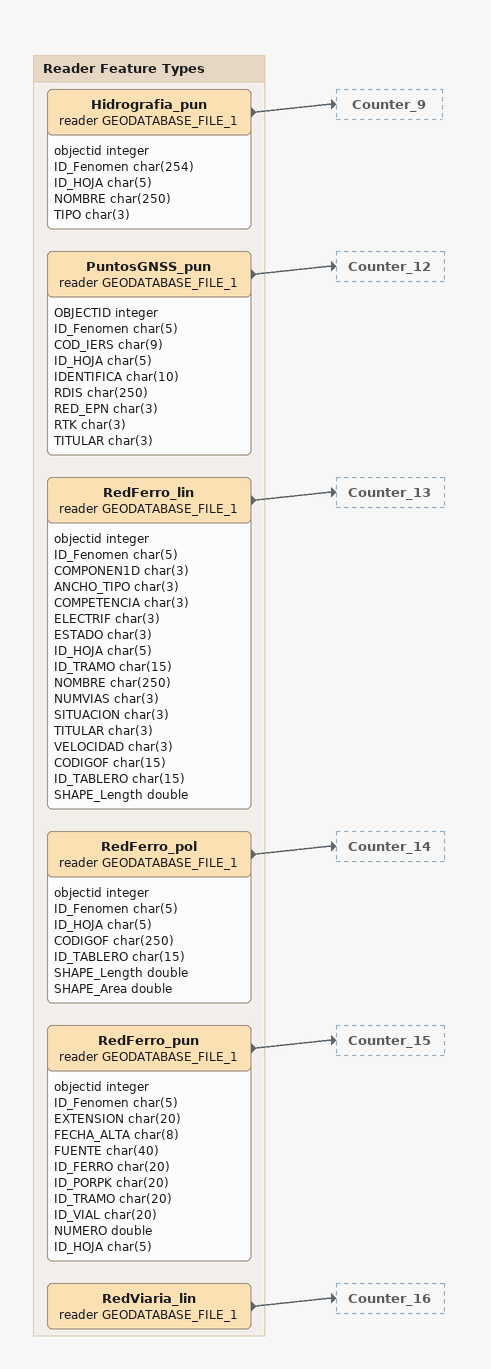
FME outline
Bookmark: Reader Feature Types
Hidrografia_pun (reader GEODATABASE_FILE_1)
    attributes: objectid integer, ID_Fenomen char(254), ID_HOJA char(5), NOMBRE char(250), TIPO char(3)
    -> Counter_9
PuntosGNSS_pun (reader GEODATABASE_FILE_1)
    attributes: OBJECTID integer, ID_Fenomen char(5), COD_IERS char(9), ID_HOJA char(5), IDENTIFICA char(10), RDIS char(250), RED_EPN char(3), RTK char(3), TITULAR char(3)
    -> Counter_12
RedFerro_lin (reader GEODATABASE_FILE_1)
    attributes: objectid integer, ID_Fenomen char(5), COMPONEN1D char(3), ANCHO_TIPO char(3), COMPETENCIA char(3), ELECTRIF char(3), ESTADO char(3), ID_HOJA char(5), ID_TRAMO char(15), NOMBRE char(250), NUMVIAS char(3), SITUACION char(3), TITULAR char(3), VELOCIDAD char(3), CODIGOF char(15), ID_TABLERO char(15), SHAPE_Length double
    -> Counter_13
RedFerro_pol (reader GEODATABASE_FILE_1)
    attributes: objectid integer, ID_Fenomen char(5), ID_HOJA char(5), CODIGOF char(250), ID_TABLERO char(15), SHAPE_Length double, SHAPE_Area double
    -> Counter_14
RedFerro_pun (reader GEODATABASE_FILE_1)
    attributes: objectid integer, ID_Fenomen char(5), EXTENSION char(20), FECHA_ALTA char(8), FUENTE char(40), ID_FERRO char(20), ID_PORPK char(20), ID_TRAMO char(20), ID_VIAL char(20), NUMERO double, ID_HOJA char(5)
    -> Counter_15
RedViaria_lin (reader GEODATABASE_FILE_1)
    -> Counter_16
